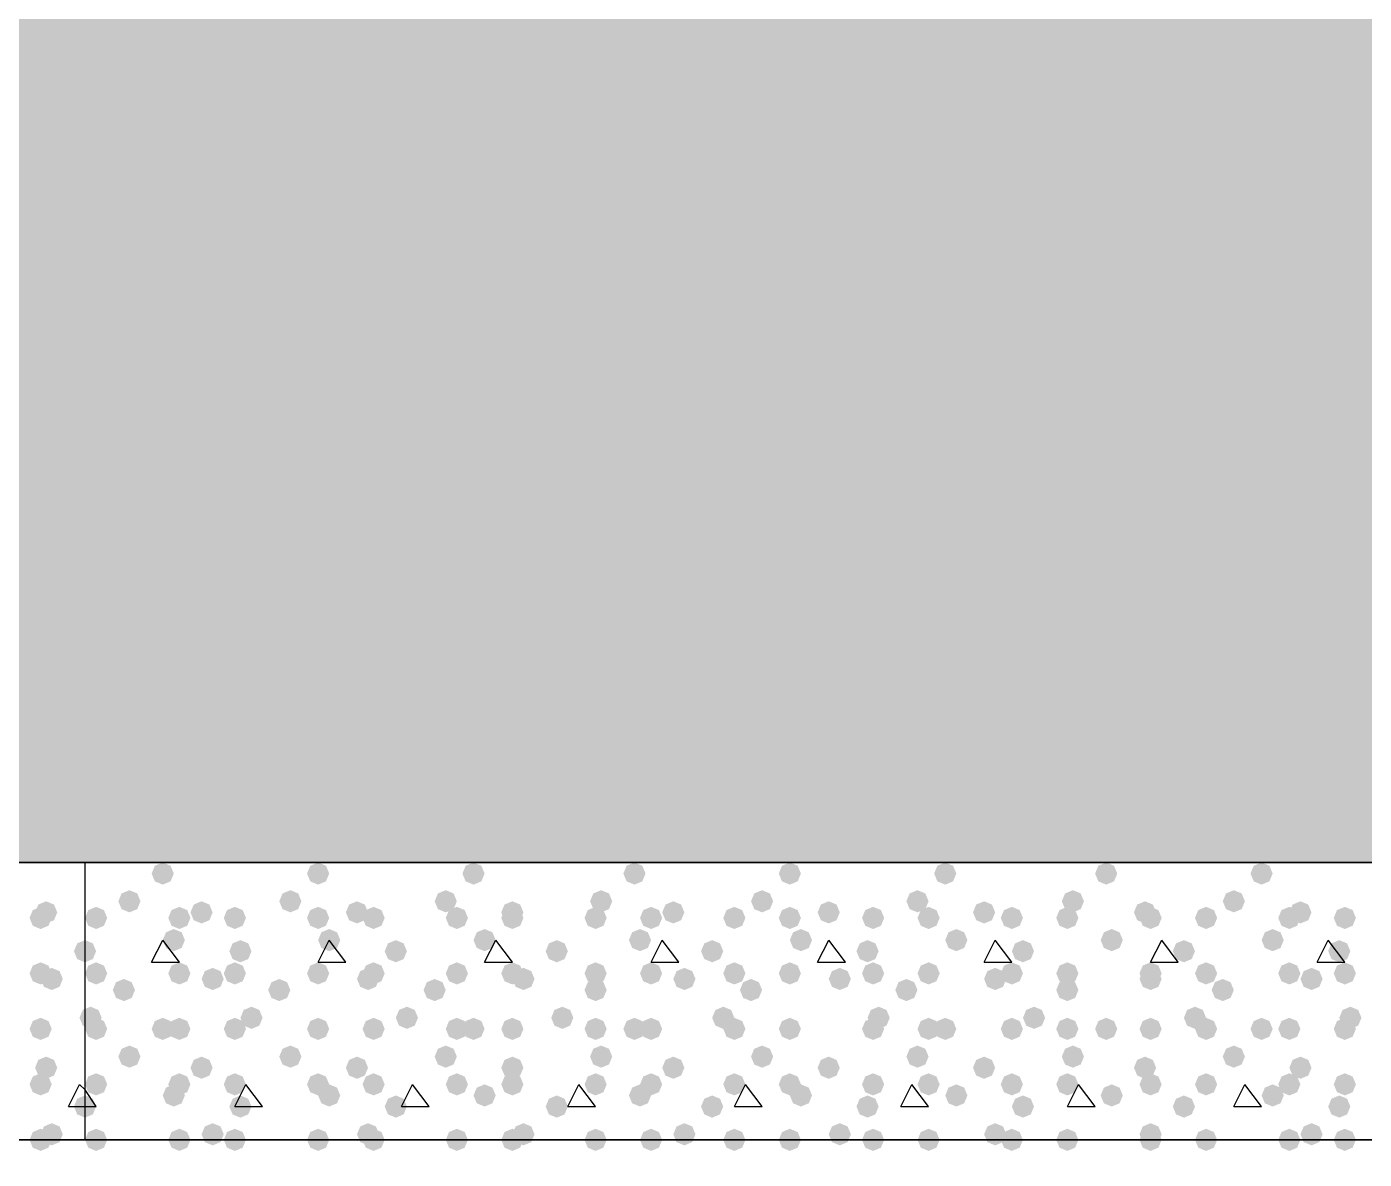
# Model space of a CAD drawing. Header units: millimetres. Extents: x 0 to 420, y 0 to 297.
# Drawn here: x 139.21 to 149.42, y 147.98 to 156.62 of the extents above; entities that cross this region are included whole.
import ezdxf

# ---------------------------------------------------------------- set-up
doc = ezdxf.new("R2010")
doc.units = ezdxf.units.MM
doc.layers.get('0').update_dxf_attribs({"linetype": 'CONTINUOUS'})

msp = doc.modelspace()

# ---------------------------------------------------------------- hatches: boundary and pattern name
at = {"true_color": 0x000008}
h = msp.add_hatch(color=0, dxfattribs=at)
h.paths.add_polyline_path([(385.826, 162.263667), (39.708667, 162.263667), (385.826, 150.241)], flags=0)
h.paths.add_polyline_path([(39.708667, 162.263667), (385.826, 150.241), (39.708667, 150.241)], flags=0)
for points in [[(140.335, 150.156333), (140.310129, 150.096537), (140.250333, 150.071667), (140.190538, 150.096537), (140.165667, 150.156333), (140.190537, 150.216129), (140.250333, 150.241), (140.310129, 150.216129)], [(141.520333, 150.156333), (141.495463, 150.096537), (141.435667, 150.071667), (141.375871, 150.096537), (141.351, 150.156333), (141.375871, 150.216129), (141.435667, 150.241), (141.495462, 150.216129)], [(142.705667, 150.156333), (142.680796, 150.096537), (142.621, 150.071667), (142.561204, 150.096537), (142.536333, 150.156333), (142.561204, 150.216129), (142.621, 150.241), (142.680796, 150.216129)], [(143.933333, 150.156333), (143.908463, 150.096537), (143.848667, 150.071667), (143.788871, 150.096537), (143.764, 150.156333), (143.788871, 150.216129), (143.848667, 150.241), (143.908462, 150.216129)], [(145.118667, 150.156333), (145.093796, 150.096537), (145.034, 150.071667), (144.974204, 150.096537), (144.949333, 150.156333), (144.974204, 150.216129), (145.034, 150.241), (145.093796, 150.216129)], [(146.304, 150.156333), (146.279129, 150.096537), (146.219333, 150.071667), (146.159538, 150.096537), (146.134667, 150.156333), (146.159537, 150.216129), (146.219333, 150.241), (146.279129, 150.216129)], [(147.531667, 150.156333), (147.506796, 150.096537), (147.447, 150.071667), (147.387204, 150.096537), (147.362333, 150.156333), (147.387204, 150.216129), (147.447, 150.241), (147.506796, 150.216129)], [(148.717, 150.156333), (148.692129, 150.096537), (148.632333, 150.071667), (148.572538, 150.096537), (148.547667, 150.156333), (148.572537, 150.216129), (148.632333, 150.241), (148.692129, 150.216129)], [(140.081, 149.944667), (140.056129, 149.884871), (139.996333, 149.86), (139.936538, 149.884871), (139.911667, 149.944667), (139.936537, 150.004462), (139.996333, 150.029333), (140.056129, 150.004463)], [(141.308667, 149.944667), (141.283796, 149.884871), (141.224, 149.86), (141.164204, 149.884871), (141.139333, 149.944667), (141.164204, 150.004462), (141.224, 150.029333), (141.283796, 150.004463)], [(142.494, 149.944667), (142.469129, 149.884871), (142.409333, 149.86), (142.349538, 149.884871), (142.324667, 149.944667), (142.349537, 150.004462), (142.409333, 150.029333), (142.469129, 150.004463)], [(143.679333, 149.944667), (143.654463, 149.884871), (143.594667, 149.86), (143.534871, 149.884871), (143.51, 149.944667), (143.534871, 150.004462), (143.594667, 150.029333), (143.654462, 150.004463)], [(144.907, 149.944667), (144.882129, 149.884871), (144.822333, 149.86), (144.762538, 149.884871), (144.737667, 149.944667), (144.762537, 150.004462), (144.822333, 150.029333), (144.882129, 150.004463)], [(146.092333, 149.944667), (146.067462, 149.884871), (146.007667, 149.86), (145.947871, 149.884871), (145.923, 149.944667), (145.947871, 150.004462), (146.007667, 150.029333), (146.067462, 150.004463)], [(147.277667, 149.944667), (147.252796, 149.884871), (147.193, 149.86), (147.133204, 149.884871), (147.108333, 149.944667), (147.133204, 150.004462), (147.193, 150.029333), (147.252796, 150.004463)], [(148.505333, 149.944667), (148.480463, 149.884871), (148.420667, 149.86), (148.360871, 149.884871), (148.336, 149.944667), (148.360871, 150.004462), (148.420667, 150.029333), (148.480462, 150.004463)], [(139.827, 149.817667), (139.802129, 149.757871), (139.742333, 149.733), (139.682538, 149.757871), (139.657667, 149.817667), (139.682537, 149.877462), (139.742333, 149.902333), (139.802129, 149.877463)], [(140.462, 149.817667), (140.437129, 149.757871), (140.377333, 149.733), (140.317538, 149.757871), (140.292667, 149.817667), (140.317537, 149.877462), (140.377333, 149.902333), (140.437129, 149.877463)], [(140.631333, 149.86), (140.606462, 149.800204), (140.546667, 149.775333), (140.486871, 149.800204), (140.462, 149.86), (140.486871, 149.919796), (140.546667, 149.944667), (140.606462, 149.919796)], [(140.885333, 149.817667), (140.860463, 149.757871), (140.800667, 149.733), (140.740871, 149.757871), (140.716, 149.817667), (140.740871, 149.877462), (140.800667, 149.902333), (140.860462, 149.877463)], [(141.520333, 149.817667), (141.495463, 149.757871), (141.435667, 149.733), (141.375871, 149.757871), (141.351, 149.817667), (141.375871, 149.877462), (141.435667, 149.902333), (141.495462, 149.877463)], [(141.816667, 149.86), (141.791796, 149.800204), (141.732, 149.775333), (141.672204, 149.800204), (141.647333, 149.86), (141.672204, 149.919796), (141.732, 149.944667), (141.791796, 149.919796)], [(141.943667, 149.817667), (141.918796, 149.757871), (141.859, 149.733), (141.799204, 149.757871), (141.774333, 149.817667), (141.799204, 149.877462), (141.859, 149.902333), (141.918796, 149.877463)], [(142.578667, 149.817667), (142.553796, 149.757871), (142.494, 149.733), (142.434204, 149.757871), (142.409333, 149.817667), (142.434204, 149.877462), (142.494, 149.902333), (142.553796, 149.877463)], [(143.002, 149.86), (142.977129, 149.800204), (142.917333, 149.775333), (142.857538, 149.800204), (142.832667, 149.86), (142.857537, 149.919796), (142.917333, 149.944667), (142.977129, 149.919796)], [(143.002, 149.817667), (142.977129, 149.757871), (142.917333, 149.733), (142.857538, 149.757871), (142.832667, 149.817667), (142.857537, 149.877462), (142.917333, 149.902333), (142.977129, 149.877463)], [(143.637, 149.817667), (143.612129, 149.757871), (143.552333, 149.733), (143.492538, 149.757871), (143.467667, 149.817667), (143.492537, 149.877462), (143.552333, 149.902333), (143.612129, 149.877463)], [(144.060333, 149.817667), (144.035463, 149.757871), (143.975667, 149.733), (143.915871, 149.757871), (143.891, 149.817667), (143.915871, 149.877462), (143.975667, 149.902333), (144.035462, 149.877463)], [(144.229667, 149.86), (144.204796, 149.800204), (144.145, 149.775333), (144.085204, 149.800204), (144.060333, 149.86), (144.085204, 149.919796), (144.145, 149.944667), (144.204796, 149.919796)], [(144.695333, 149.817667), (144.670463, 149.757871), (144.610667, 149.733), (144.550871, 149.757871), (144.526, 149.817667), (144.550871, 149.877462), (144.610667, 149.902333), (144.670462, 149.877463)], [(145.118667, 149.817667), (145.093796, 149.757871), (145.034, 149.733), (144.974204, 149.757871), (144.949333, 149.817667), (144.974204, 149.877462), (145.034, 149.902333), (145.093796, 149.877463)], [(145.415, 149.86), (145.390129, 149.800204), (145.330333, 149.775333), (145.270538, 149.800204), (145.245667, 149.86), (145.270537, 149.919796), (145.330333, 149.944667), (145.390129, 149.919796)], [(145.753667, 149.817667), (145.728796, 149.757871), (145.669, 149.733), (145.609204, 149.757871), (145.584333, 149.817667), (145.609204, 149.877462), (145.669, 149.902333), (145.728796, 149.877463)], [(146.177, 149.817667), (146.152129, 149.757871), (146.092333, 149.733), (146.032538, 149.757871), (146.007667, 149.817667), (146.032537, 149.877462), (146.092333, 149.902333), (146.152129, 149.877463)], [(146.600333, 149.86), (146.575463, 149.800204), (146.515667, 149.775333), (146.455871, 149.800204), (146.431, 149.86), (146.455871, 149.919796), (146.515667, 149.944667), (146.575462, 149.919796)], [(146.812, 149.817667), (146.787129, 149.757871), (146.727333, 149.733), (146.667538, 149.757871), (146.642667, 149.817667), (146.667537, 149.877462), (146.727333, 149.902333), (146.787129, 149.877463)], [(147.235333, 149.817667), (147.210463, 149.757871), (147.150667, 149.733), (147.090871, 149.757871), (147.066, 149.817667), (147.090871, 149.877462), (147.150667, 149.902333), (147.210462, 149.877463)], [(147.828, 149.86), (147.803129, 149.800204), (147.743333, 149.775333), (147.683538, 149.800204), (147.658667, 149.86), (147.683537, 149.919796), (147.743333, 149.944667), (147.803129, 149.919796)], [(147.870333, 149.817667), (147.845463, 149.757871), (147.785667, 149.733), (147.725871, 149.757871), (147.701, 149.817667), (147.725871, 149.877462), (147.785667, 149.902333), (147.845462, 149.877463)], [(148.293667, 149.817667), (148.268796, 149.757871), (148.209, 149.733), (148.149204, 149.757871), (148.124333, 149.817667), (148.149204, 149.877462), (148.209, 149.902333), (148.268796, 149.877463)], [(148.928667, 149.817667), (148.903796, 149.757871), (148.844, 149.733), (148.784204, 149.757871), (148.759333, 149.817667), (148.784204, 149.877462), (148.844, 149.902333), (148.903796, 149.877463)], [(149.013333, 149.86), (148.988463, 149.800204), (148.928667, 149.775333), (148.868871, 149.800204), (148.844, 149.86), (148.868871, 149.919796), (148.928667, 149.944667), (148.988462, 149.919796)], [(149.352, 149.817667), (149.327129, 149.757871), (149.267333, 149.733), (149.207538, 149.757871), (149.182667, 149.817667), (149.207537, 149.877462), (149.267333, 149.902333), (149.327129, 149.877463)], [(140.419667, 149.648333), (140.394796, 149.588537), (140.335, 149.563667), (140.275204, 149.588537), (140.250333, 149.648333), (140.275204, 149.708129), (140.335, 149.733), (140.394796, 149.708129)], [(141.605, 149.648333), (141.580129, 149.588537), (141.520333, 149.563667), (141.460537, 149.588537), (141.435667, 149.648333), (141.460537, 149.708129), (141.520333, 149.733), (141.580129, 149.708129)], [(142.790333, 149.648333), (142.765463, 149.588537), (142.705667, 149.563667), (142.645871, 149.588537), (142.621, 149.648333), (142.645871, 149.708129), (142.705667, 149.733), (142.765462, 149.708129)], [(143.975667, 149.648333), (143.950796, 149.588537), (143.891, 149.563667), (143.831204, 149.588537), (143.806333, 149.648333), (143.831204, 149.708129), (143.891, 149.733), (143.950796, 149.708129)], [(145.203333, 149.648333), (145.178462, 149.588537), (145.118667, 149.563667), (145.058871, 149.588537), (145.034, 149.648333), (145.058871, 149.708129), (145.118667, 149.733), (145.178462, 149.708129)], [(146.388667, 149.648333), (146.363796, 149.588537), (146.304, 149.563667), (146.244204, 149.588537), (146.219333, 149.648333), (146.244204, 149.708129), (146.304, 149.733), (146.363796, 149.708129)], [(147.574, 149.648333), (147.549129, 149.588537), (147.489333, 149.563667), (147.429538, 149.588537), (147.404667, 149.648333), (147.429537, 149.708129), (147.489333, 149.733), (147.549129, 149.708129)], [(148.801667, 149.648333), (148.776796, 149.588537), (148.717, 149.563667), (148.657204, 149.588537), (148.632333, 149.648333), (148.657204, 149.708129), (148.717, 149.733), (148.776796, 149.708129)], [(140.927667, 149.563667), (140.902796, 149.503871), (140.843, 149.479), (140.783204, 149.503871), (140.758333, 149.563667), (140.783204, 149.623462), (140.843, 149.648333), (140.902796, 149.623463)], [(142.113, 149.563667), (142.088129, 149.503871), (142.028333, 149.479), (141.968538, 149.503871), (141.943667, 149.563667), (141.968537, 149.623462), (142.028333, 149.648333), (142.088129, 149.623463)], [(143.340667, 149.563667), (143.315796, 149.503871), (143.256, 149.479), (143.196204, 149.503871), (143.171333, 149.563667), (143.196204, 149.623462), (143.256, 149.648333), (143.315796, 149.623463)], [(144.526, 149.563667), (144.501129, 149.503871), (144.441333, 149.479), (144.381538, 149.503871), (144.356667, 149.563667), (144.381537, 149.623462), (144.441333, 149.648333), (144.501129, 149.623463)], [(145.711333, 149.563667), (145.686462, 149.503871), (145.626667, 149.479), (145.566871, 149.503871), (145.542, 149.563667), (145.566871, 149.623462), (145.626667, 149.648333), (145.686462, 149.623463)], [(146.896667, 149.563667), (146.871796, 149.503871), (146.812, 149.479), (146.752204, 149.503871), (146.727333, 149.563667), (146.752204, 149.623462), (146.812, 149.648333), (146.871796, 149.623463)], [(148.124333, 149.563667), (148.099463, 149.503871), (148.039667, 149.479), (147.979871, 149.503871), (147.955, 149.563667), (147.979871, 149.623462), (148.039667, 149.648333), (148.099462, 149.623463)], [(149.309667, 149.563667), (149.284796, 149.503871), (149.225, 149.479), (149.165204, 149.503871), (149.140333, 149.563667), (149.165204, 149.623462), (149.225, 149.648333), (149.284796, 149.623463)], [(139.827, 149.394333), (139.802129, 149.334537), (139.742333, 149.309667), (139.682538, 149.334537), (139.657667, 149.394333), (139.682537, 149.454129), (139.742333, 149.479), (139.802129, 149.454129)], [(140.462, 149.394333), (140.437129, 149.334537), (140.377333, 149.309667), (140.317538, 149.334537), (140.292667, 149.394333), (140.317537, 149.454129), (140.377333, 149.479), (140.437129, 149.454129)], [(140.885333, 149.394333), (140.860463, 149.334537), (140.800667, 149.309667), (140.740871, 149.334537), (140.716, 149.394333), (140.740871, 149.454129), (140.800667, 149.479), (140.860462, 149.454129)], [(141.520333, 149.394333), (141.495463, 149.334537), (141.435667, 149.309667), (141.375871, 149.334537), (141.351, 149.394333), (141.375871, 149.454129), (141.435667, 149.479), (141.495462, 149.454129)], [(141.943667, 149.394333), (141.918796, 149.334537), (141.859, 149.309667), (141.799204, 149.334537), (141.774333, 149.394333), (141.799204, 149.454129), (141.859, 149.479), (141.918796, 149.454129)], [(142.578667, 149.394333), (142.553796, 149.334537), (142.494, 149.309667), (142.434204, 149.334537), (142.409333, 149.394333), (142.434204, 149.454129), (142.494, 149.479), (142.553796, 149.454129)], [(143.002, 149.394333), (142.977129, 149.334537), (142.917333, 149.309667), (142.857538, 149.334537), (142.832667, 149.394333), (142.857537, 149.454129), (142.917333, 149.479), (142.977129, 149.454129)], [(143.637, 149.394333), (143.612129, 149.334537), (143.552333, 149.309667), (143.492538, 149.334537), (143.467667, 149.394333), (143.492537, 149.454129), (143.552333, 149.479), (143.612129, 149.454129)], [(144.060333, 149.394333), (144.035463, 149.334537), (143.975667, 149.309667), (143.915871, 149.334537), (143.891, 149.394333), (143.915871, 149.454129), (143.975667, 149.479), (144.035462, 149.454129)], [(144.695333, 149.394333), (144.670463, 149.334537), (144.610667, 149.309667), (144.550871, 149.334537), (144.526, 149.394333), (144.550871, 149.454129), (144.610667, 149.479), (144.670462, 149.454129)], [(145.118667, 149.394333), (145.093796, 149.334537), (145.034, 149.309667), (144.974204, 149.334537), (144.949333, 149.394333), (144.974204, 149.454129), (145.034, 149.479), (145.093796, 149.454129)], [(145.753667, 149.394333), (145.728796, 149.334537), (145.669, 149.309667), (145.609204, 149.334537), (145.584333, 149.394333), (145.609204, 149.454129), (145.669, 149.479), (145.728796, 149.454129)], [(146.177, 149.394333), (146.152129, 149.334537), (146.092333, 149.309667), (146.032538, 149.334537), (146.007667, 149.394333), (146.032537, 149.454129), (146.092333, 149.479), (146.152129, 149.454129)], [(146.812, 149.394333), (146.787129, 149.334537), (146.727333, 149.309667), (146.667538, 149.334537), (146.642667, 149.394333), (146.667537, 149.454129), (146.727333, 149.479), (146.787129, 149.454129)], [(147.235333, 149.394333), (147.210463, 149.334537), (147.150667, 149.309667), (147.090871, 149.334537), (147.066, 149.394333), (147.090871, 149.454129), (147.150667, 149.479), (147.210462, 149.454129)], [(147.870333, 149.394333), (147.845463, 149.334537), (147.785667, 149.309667), (147.725871, 149.334537), (147.701, 149.394333), (147.725871, 149.454129), (147.785667, 149.479), (147.845462, 149.454129)], [(148.293667, 149.394333), (148.268796, 149.334537), (148.209, 149.309667), (148.149204, 149.334537), (148.124333, 149.394333), (148.149204, 149.454129), (148.209, 149.479), (148.268796, 149.454129)], [(148.928667, 149.394333), (148.903796, 149.334537), (148.844, 149.309667), (148.784204, 149.334537), (148.759333, 149.394333), (148.784204, 149.454129), (148.844, 149.479), (148.903796, 149.454129)], [(149.352, 149.394333), (149.327129, 149.334537), (149.267333, 149.309667), (149.207538, 149.334537), (149.182667, 149.394333), (149.207537, 149.454129), (149.267333, 149.479), (149.327129, 149.454129)], [(140.716, 149.352), (140.691129, 149.292204), (140.631333, 149.267333), (140.571538, 149.292204), (140.546667, 149.352), (140.571537, 149.411796), (140.631333, 149.436667), (140.691129, 149.411796)], [(141.901333, 149.352), (141.876463, 149.292204), (141.816667, 149.267333), (141.756871, 149.292204), (141.732, 149.352), (141.756871, 149.411796), (141.816667, 149.436667), (141.876462, 149.411796)], [(143.086667, 149.352), (143.061796, 149.292204), (143.002, 149.267333), (142.942204, 149.292204), (142.917333, 149.352), (142.942204, 149.411796), (143.002, 149.436667), (143.061796, 149.411796)], [(144.314333, 149.352), (144.289463, 149.292204), (144.229667, 149.267333), (144.169871, 149.292204), (144.145, 149.352), (144.169871, 149.411796), (144.229667, 149.436667), (144.289462, 149.411796)], [(145.499667, 149.352), (145.474796, 149.292204), (145.415, 149.267333), (145.355204, 149.292204), (145.330333, 149.352), (145.355204, 149.411796), (145.415, 149.436667), (145.474796, 149.411796)], [(146.685, 149.352), (146.660129, 149.292204), (146.600333, 149.267333), (146.540538, 149.292204), (146.515667, 149.352), (146.540537, 149.411796), (146.600333, 149.436667), (146.660129, 149.411796)], [(147.870333, 149.352), (147.845463, 149.292204), (147.785667, 149.267333), (147.725871, 149.292204), (147.701, 149.352), (147.725871, 149.411796), (147.785667, 149.436667), (147.845462, 149.411796)], [(149.098, 149.352), (149.073129, 149.292204), (149.013333, 149.267333), (148.953537, 149.292204), (148.928667, 149.352), (148.953537, 149.411796), (149.013333, 149.436667), (149.073129, 149.411796)], [(140.038667, 149.267333), (140.013796, 149.207537), (139.954, 149.182667), (139.894204, 149.207537), (139.869333, 149.267333), (139.894204, 149.327129), (139.954, 149.352), (140.013796, 149.327129)], [(141.224, 149.267333), (141.199129, 149.207537), (141.139333, 149.182667), (141.079537, 149.207537), (141.054667, 149.267333), (141.079537, 149.327129), (141.139333, 149.352), (141.199129, 149.327129)], [(142.409333, 149.267333), (142.384463, 149.207537), (142.324667, 149.182667), (142.264871, 149.207537), (142.24, 149.267333), (142.264871, 149.327129), (142.324667, 149.352), (142.384462, 149.327129)], [(143.637, 149.267333), (143.612129, 149.207537), (143.552333, 149.182667), (143.492538, 149.207537), (143.467667, 149.267333), (143.492537, 149.327129), (143.552333, 149.352), (143.612129, 149.327129)], [(144.822333, 149.267333), (144.797462, 149.207537), (144.737667, 149.182667), (144.677871, 149.207537), (144.653, 149.267333), (144.677871, 149.327129), (144.737667, 149.352), (144.797462, 149.327129)], [(146.007667, 149.267333), (145.982796, 149.207537), (145.923, 149.182667), (145.863204, 149.207537), (145.838333, 149.267333), (145.863204, 149.327129), (145.923, 149.352), (145.982796, 149.327129)], [(147.235333, 149.267333), (147.210463, 149.207537), (147.150667, 149.182667), (147.090871, 149.207537), (147.066, 149.267333), (147.090871, 149.327129), (147.150667, 149.352), (147.210462, 149.327129)], [(148.420667, 149.267333), (148.395796, 149.207537), (148.336, 149.182667), (148.276204, 149.207537), (148.251333, 149.267333), (148.276204, 149.327129), (148.336, 149.352), (148.395796, 149.327129)], [(139.784667, 149.055667), (139.759796, 148.995871), (139.7, 148.971), (139.640204, 148.995871), (139.615333, 149.055667), (139.640204, 149.115462), (139.7, 149.140333), (139.759796, 149.115463)], [(141.012333, 149.055667), (140.987462, 148.995871), (140.927667, 148.971), (140.867871, 148.995871), (140.843, 149.055667), (140.867871, 149.115462), (140.927667, 149.140333), (140.987462, 149.115463)], [(142.197667, 149.055667), (142.172796, 148.995871), (142.113, 148.971), (142.053204, 148.995871), (142.028333, 149.055667), (142.053204, 149.115462), (142.113, 149.140333), (142.172796, 149.115463)], [(143.383, 149.055667), (143.358129, 148.995871), (143.298333, 148.971), (143.238537, 148.995871), (143.213667, 149.055667), (143.238537, 149.115462), (143.298333, 149.140333), (143.358129, 149.115463)], [(144.610667, 149.055667), (144.585796, 148.995871), (144.526, 148.971), (144.466204, 148.995871), (144.441333, 149.055667), (144.466204, 149.115462), (144.526, 149.140333), (144.585796, 149.115463)], [(145.796, 149.055667), (145.771129, 148.995871), (145.711333, 148.971), (145.651538, 148.995871), (145.626667, 149.055667), (145.651537, 149.115462), (145.711333, 149.140333), (145.771129, 149.115463)], [(146.981333, 149.055667), (146.956462, 148.995871), (146.896667, 148.971), (146.836871, 148.995871), (146.812, 149.055667), (146.836871, 149.115462), (146.896667, 149.140333), (146.956462, 149.115463)], [(148.209, 149.055667), (148.184129, 148.995871), (148.124333, 148.971), (148.064538, 148.995871), (148.039667, 149.055667), (148.064537, 149.115462), (148.124333, 149.140333), (148.184129, 149.115463)], [(149.394333, 149.055667), (149.369463, 148.995871), (149.309667, 148.971), (149.249871, 148.995871), (149.225, 149.055667), (149.249871, 149.115462), (149.309667, 149.140333), (149.369462, 149.115463)], [(139.827, 148.971), (139.802129, 148.911204), (139.742333, 148.886333), (139.682538, 148.911204), (139.657667, 148.971), (139.682537, 149.030796), (139.742333, 149.055667), (139.802129, 149.030796)], [(140.335, 148.971), (140.310129, 148.911204), (140.250333, 148.886333), (140.190538, 148.911204), (140.165667, 148.971), (140.190537, 149.030796), (140.250333, 149.055667), (140.310129, 149.030796)], [(140.462, 148.971), (140.437129, 148.911204), (140.377333, 148.886333), (140.317538, 148.911204), (140.292667, 148.971), (140.317537, 149.030796), (140.377333, 149.055667), (140.437129, 149.030796)], [(140.885333, 148.971), (140.860463, 148.911204), (140.800667, 148.886333), (140.740871, 148.911204), (140.716, 148.971), (140.740871, 149.030796), (140.800667, 149.055667), (140.860462, 149.030796)], [(141.520333, 148.971), (141.495463, 148.911204), (141.435667, 148.886333), (141.375871, 148.911204), (141.351, 148.971), (141.375871, 149.030796), (141.435667, 149.055667), (141.495462, 149.030796)], [(141.520333, 148.971), (141.495463, 148.911204), (141.435667, 148.886333), (141.375871, 148.911204), (141.351, 148.971), (141.375871, 149.030796), (141.435667, 149.055667), (141.495462, 149.030796)], [(141.943667, 148.971), (141.918796, 148.911204), (141.859, 148.886333), (141.799204, 148.911204), (141.774333, 148.971), (141.799204, 149.030796), (141.859, 149.055667), (141.918796, 149.030796)], [(142.578667, 148.971), (142.553796, 148.911204), (142.494, 148.886333), (142.434204, 148.911204), (142.409333, 148.971), (142.434204, 149.030796), (142.494, 149.055667), (142.553796, 149.030796)], [(142.705667, 148.971), (142.680796, 148.911204), (142.621, 148.886333), (142.561204, 148.911204), (142.536333, 148.971), (142.561204, 149.030796), (142.621, 149.055667), (142.680796, 149.030796)], [(143.002, 148.971), (142.977129, 148.911204), (142.917333, 148.886333), (142.857538, 148.911204), (142.832667, 148.971), (142.857537, 149.030796), (142.917333, 149.055667), (142.977129, 149.030796)], [(143.637, 148.971), (143.612129, 148.911204), (143.552333, 148.886333), (143.492538, 148.911204), (143.467667, 148.971), (143.492537, 149.030796), (143.552333, 149.055667), (143.612129, 149.030796)], [(143.933333, 148.971), (143.908463, 148.911204), (143.848667, 148.886333), (143.788871, 148.911204), (143.764, 148.971), (143.788871, 149.030796), (143.848667, 149.055667), (143.908462, 149.030796)], [(144.060333, 148.971), (144.035463, 148.911204), (143.975667, 148.886333), (143.915871, 148.911204), (143.891, 148.971), (143.915871, 149.030796), (143.975667, 149.055667), (144.035462, 149.030796)], [(144.695333, 148.971), (144.670463, 148.911204), (144.610667, 148.886333), (144.550871, 148.911204), (144.526, 148.971), (144.550871, 149.030796), (144.610667, 149.055667), (144.670462, 149.030796)], [(145.118667, 148.971), (145.093796, 148.911204), (145.034, 148.886333), (144.974204, 148.911204), (144.949333, 148.971), (144.974204, 149.030796), (145.034, 149.055667), (145.093796, 149.030796)], [(145.118667, 148.971), (145.093796, 148.911204), (145.034, 148.886333), (144.974204, 148.911204), (144.949333, 148.971), (144.974204, 149.030796), (145.034, 149.055667), (145.093796, 149.030796)], [(145.753667, 148.971), (145.728796, 148.911204), (145.669, 148.886333), (145.609204, 148.911204), (145.584333, 148.971), (145.609204, 149.030796), (145.669, 149.055667), (145.728796, 149.030796)], [(146.177, 148.971), (146.152129, 148.911204), (146.092333, 148.886333), (146.032538, 148.911204), (146.007667, 148.971), (146.032537, 149.030796), (146.092333, 149.055667), (146.152129, 149.030796)], [(146.304, 148.971), (146.279129, 148.911204), (146.219333, 148.886333), (146.159538, 148.911204), (146.134667, 148.971), (146.159537, 149.030796), (146.219333, 149.055667), (146.279129, 149.030796)], [(146.812, 148.971), (146.787129, 148.911204), (146.727333, 148.886333), (146.667538, 148.911204), (146.642667, 148.971), (146.667537, 149.030796), (146.727333, 149.055667), (146.787129, 149.030796)], [(147.235333, 148.971), (147.210463, 148.911204), (147.150667, 148.886333), (147.090871, 148.911204), (147.066, 148.971), (147.090871, 149.030796), (147.150667, 149.055667), (147.210462, 149.030796)], [(147.531667, 148.971), (147.506796, 148.911204), (147.447, 148.886333), (147.387204, 148.911204), (147.362333, 148.971), (147.387204, 149.030796), (147.447, 149.055667), (147.506796, 149.030796)], [(147.870333, 148.971), (147.845463, 148.911204), (147.785667, 148.886333), (147.725871, 148.911204), (147.701, 148.971), (147.725871, 149.030796), (147.785667, 149.055667), (147.845462, 149.030796)], [(148.293667, 148.971), (148.268796, 148.911204), (148.209, 148.886333), (148.149204, 148.911204), (148.124333, 148.971), (148.149204, 149.030796), (148.209, 149.055667), (148.268796, 149.030796)], [(148.717, 148.971), (148.692129, 148.911204), (148.632333, 148.886333), (148.572538, 148.911204), (148.547667, 148.971), (148.572537, 149.030796), (148.632333, 149.055667), (148.692129, 149.030796)], [(148.928667, 148.971), (148.903796, 148.911204), (148.844, 148.886333), (148.784204, 148.911204), (148.759333, 148.971), (148.784204, 149.030796), (148.844, 149.055667), (148.903796, 149.030796)], [(149.352, 148.971), (149.327129, 148.911204), (149.267333, 148.886333), (149.207538, 148.911204), (149.182667, 148.971), (149.207537, 149.030796), (149.267333, 149.055667), (149.327129, 149.030796)], [(140.081, 148.759333), (140.056129, 148.699537), (139.996333, 148.674667), (139.936538, 148.699537), (139.911667, 148.759333), (139.936537, 148.819129), (139.996333, 148.844), (140.056129, 148.819129)], [(140.631333, 148.674667), (140.606462, 148.614871), (140.546667, 148.59), (140.486871, 148.614871), (140.462, 148.674667), (140.486871, 148.734462), (140.546667, 148.759333), (140.606462, 148.734463)], [(141.308667, 148.759333), (141.283796, 148.699537), (141.224, 148.674667), (141.164204, 148.699537), (141.139333, 148.759333), (141.164204, 148.819129), (141.224, 148.844), (141.283796, 148.819129)], [(141.816667, 148.674667), (141.791796, 148.614871), (141.732, 148.59), (141.672204, 148.614871), (141.647333, 148.674667), (141.672204, 148.734462), (141.732, 148.759333), (141.791796, 148.734463)], [(142.494, 148.759333), (142.469129, 148.699537), (142.409333, 148.674667), (142.349538, 148.699537), (142.324667, 148.759333), (142.349537, 148.819129), (142.409333, 148.844), (142.469129, 148.819129)], [(143.002, 148.674667), (142.977129, 148.614871), (142.917333, 148.59), (142.857538, 148.614871), (142.832667, 148.674667), (142.857537, 148.734462), (142.917333, 148.759333), (142.977129, 148.734463)], [(143.679333, 148.759333), (143.654463, 148.699537), (143.594667, 148.674667), (143.534871, 148.699537), (143.51, 148.759333), (143.534871, 148.819129), (143.594667, 148.844), (143.654462, 148.819129)], [(144.229667, 148.674667), (144.204796, 148.614871), (144.145, 148.59), (144.085204, 148.614871), (144.060333, 148.674667), (144.085204, 148.734462), (144.145, 148.759333), (144.204796, 148.734463)], [(144.907, 148.759333), (144.882129, 148.699537), (144.822333, 148.674667), (144.762538, 148.699537), (144.737667, 148.759333), (144.762537, 148.819129), (144.822333, 148.844), (144.882129, 148.819129)], [(145.415, 148.674667), (145.390129, 148.614871), (145.330333, 148.59), (145.270538, 148.614871), (145.245667, 148.674667), (145.270537, 148.734462), (145.330333, 148.759333), (145.390129, 148.734463)], [(146.092333, 148.759333), (146.067462, 148.699537), (146.007667, 148.674667), (145.947871, 148.699537), (145.923, 148.759333), (145.947871, 148.819129), (146.007667, 148.844), (146.067462, 148.819129)], [(146.600333, 148.674667), (146.575463, 148.614871), (146.515667, 148.59), (146.455871, 148.614871), (146.431, 148.674667), (146.455871, 148.734462), (146.515667, 148.759333), (146.575462, 148.734463)], [(147.277667, 148.759333), (147.252796, 148.699537), (147.193, 148.674667), (147.133204, 148.699537), (147.108333, 148.759333), (147.133204, 148.819129), (147.193, 148.844), (147.252796, 148.819129)], [(147.828, 148.674667), (147.803129, 148.614871), (147.743333, 148.59), (147.683538, 148.614871), (147.658667, 148.674667), (147.683537, 148.734462), (147.743333, 148.759333), (147.803129, 148.734463)], [(148.505333, 148.759333), (148.480463, 148.699537), (148.420667, 148.674667), (148.360871, 148.699537), (148.336, 148.759333), (148.360871, 148.819129), (148.420667, 148.844), (148.480462, 148.819129)], [(149.013333, 148.674667), (148.988463, 148.614871), (148.928667, 148.59), (148.868871, 148.614871), (148.844, 148.674667), (148.868871, 148.734462), (148.928667, 148.759333), (148.988462, 148.734463)], [(139.827, 148.547667), (139.802129, 148.487871), (139.742333, 148.463), (139.682538, 148.487871), (139.657667, 148.547667), (139.682537, 148.607462), (139.742333, 148.632333), (139.802129, 148.607463)], [(140.419667, 148.463), (140.394796, 148.403204), (140.335, 148.378333), (140.275204, 148.403204), (140.250333, 148.463), (140.275204, 148.522796), (140.335, 148.547667), (140.394796, 148.522796)], [(140.462, 148.547667), (140.437129, 148.487871), (140.377333, 148.463), (140.317538, 148.487871), (140.292667, 148.547667), (140.317537, 148.607462), (140.377333, 148.632333), (140.437129, 148.607463)], [(140.885333, 148.547667), (140.860463, 148.487871), (140.800667, 148.463), (140.740871, 148.487871), (140.716, 148.547667), (140.740871, 148.607462), (140.800667, 148.632333), (140.860462, 148.607463)], [(141.520333, 148.547667), (141.495463, 148.487871), (141.435667, 148.463), (141.375871, 148.487871), (141.351, 148.547667), (141.375871, 148.607462), (141.435667, 148.632333), (141.495462, 148.607463)], [(141.605, 148.463), (141.580129, 148.403204), (141.520333, 148.378333), (141.460537, 148.403204), (141.435667, 148.463), (141.460537, 148.522796), (141.520333, 148.547667), (141.580129, 148.522796)], [(141.943667, 148.547667), (141.918796, 148.487871), (141.859, 148.463), (141.799204, 148.487871), (141.774333, 148.547667), (141.799204, 148.607462), (141.859, 148.632333), (141.918796, 148.607463)], [(142.578667, 148.547667), (142.553796, 148.487871), (142.494, 148.463), (142.434204, 148.487871), (142.409333, 148.547667), (142.434204, 148.607462), (142.494, 148.632333), (142.553796, 148.607463)], [(142.790333, 148.463), (142.765463, 148.403204), (142.705667, 148.378333), (142.645871, 148.403204), (142.621, 148.463), (142.645871, 148.522796), (142.705667, 148.547667), (142.765462, 148.522796)], [(143.002, 148.547667), (142.977129, 148.487871), (142.917333, 148.463), (142.857538, 148.487871), (142.832667, 148.547667), (142.857537, 148.607462), (142.917333, 148.632333), (142.977129, 148.607463)], [(143.637, 148.547667), (143.612129, 148.487871), (143.552333, 148.463), (143.492538, 148.487871), (143.467667, 148.547667), (143.492537, 148.607462), (143.552333, 148.632333), (143.612129, 148.607463)], [(143.975667, 148.463), (143.950796, 148.403204), (143.891, 148.378333), (143.831204, 148.403204), (143.806333, 148.463), (143.831204, 148.522796), (143.891, 148.547667), (143.950796, 148.522796)], [(144.060333, 148.547667), (144.035463, 148.487871), (143.975667, 148.463), (143.915871, 148.487871), (143.891, 148.547667), (143.915871, 148.607462), (143.975667, 148.632333), (144.035462, 148.607463)], [(144.695333, 148.547667), (144.670463, 148.487871), (144.610667, 148.463), (144.550871, 148.487871), (144.526, 148.547667), (144.550871, 148.607462), (144.610667, 148.632333), (144.670462, 148.607463)], [(145.118667, 148.547667), (145.093796, 148.487871), (145.034, 148.463), (144.974204, 148.487871), (144.949333, 148.547667), (144.974204, 148.607462), (145.034, 148.632333), (145.093796, 148.607463)], [(145.203333, 148.463), (145.178462, 148.403204), (145.118667, 148.378333), (145.058871, 148.403204), (145.034, 148.463), (145.058871, 148.522796), (145.118667, 148.547667), (145.178462, 148.522796)], [(145.753667, 148.547667), (145.728796, 148.487871), (145.669, 148.463), (145.609204, 148.487871), (145.584333, 148.547667), (145.609204, 148.607462), (145.669, 148.632333), (145.728796, 148.607463)], [(146.177, 148.547667), (146.152129, 148.487871), (146.092333, 148.463), (146.032538, 148.487871), (146.007667, 148.547667), (146.032537, 148.607462), (146.092333, 148.632333), (146.152129, 148.607463)], [(146.388667, 148.463), (146.363796, 148.403204), (146.304, 148.378333), (146.244204, 148.403204), (146.219333, 148.463), (146.244204, 148.522796), (146.304, 148.547667), (146.363796, 148.522796)], [(146.812, 148.547667), (146.787129, 148.487871), (146.727333, 148.463), (146.667538, 148.487871), (146.642667, 148.547667), (146.667537, 148.607462), (146.727333, 148.632333), (146.787129, 148.607463)], [(147.235333, 148.547667), (147.210463, 148.487871), (147.150667, 148.463), (147.090871, 148.487871), (147.066, 148.547667), (147.090871, 148.607462), (147.150667, 148.632333), (147.210462, 148.607463)], [(147.574, 148.463), (147.549129, 148.403204), (147.489333, 148.378333), (147.429538, 148.403204), (147.404667, 148.463), (147.429537, 148.522796), (147.489333, 148.547667), (147.549129, 148.522796)], [(147.870333, 148.547667), (147.845463, 148.487871), (147.785667, 148.463), (147.725871, 148.487871), (147.701, 148.547667), (147.725871, 148.607462), (147.785667, 148.632333), (147.845462, 148.607463)], [(148.293667, 148.547667), (148.268796, 148.487871), (148.209, 148.463), (148.149204, 148.487871), (148.124333, 148.547667), (148.149204, 148.607462), (148.209, 148.632333), (148.268796, 148.607463)], [(148.801667, 148.463), (148.776796, 148.403204), (148.717, 148.378333), (148.657204, 148.403204), (148.632333, 148.463), (148.657204, 148.522796), (148.717, 148.547667), (148.776796, 148.522796)], [(148.928667, 148.547667), (148.903796, 148.487871), (148.844, 148.463), (148.784204, 148.487871), (148.759333, 148.547667), (148.784204, 148.607462), (148.844, 148.632333), (148.903796, 148.607463)], [(149.352, 148.547667), (149.327129, 148.487871), (149.267333, 148.463), (149.207538, 148.487871), (149.182667, 148.547667), (149.207537, 148.607462), (149.267333, 148.632333), (149.327129, 148.607463)], [(140.927667, 148.378333), (140.902796, 148.318537), (140.843, 148.293667), (140.783204, 148.318537), (140.758333, 148.378333), (140.783204, 148.438129), (140.843, 148.463), (140.902796, 148.438129)], [(142.113, 148.378333), (142.088129, 148.318537), (142.028333, 148.293667), (141.968538, 148.318537), (141.943667, 148.378333), (141.968537, 148.438129), (142.028333, 148.463), (142.088129, 148.438129)], [(143.340667, 148.378333), (143.315796, 148.318537), (143.256, 148.293667), (143.196204, 148.318537), (143.171333, 148.378333), (143.196204, 148.438129), (143.256, 148.463), (143.315796, 148.438129)], [(144.526, 148.378333), (144.501129, 148.318537), (144.441333, 148.293667), (144.381538, 148.318537), (144.356667, 148.378333), (144.381537, 148.438129), (144.441333, 148.463), (144.501129, 148.438129)], [(145.711333, 148.378333), (145.686462, 148.318537), (145.626667, 148.293667), (145.566871, 148.318537), (145.542, 148.378333), (145.566871, 148.438129), (145.626667, 148.463), (145.686462, 148.438129)], [(146.896667, 148.378333), (146.871796, 148.318537), (146.812, 148.293667), (146.752204, 148.318537), (146.727333, 148.378333), (146.752204, 148.438129), (146.812, 148.463), (146.871796, 148.438129)], [(148.124333, 148.378333), (148.099463, 148.318537), (148.039667, 148.293667), (147.979871, 148.318537), (147.955, 148.378333), (147.979871, 148.438129), (148.039667, 148.463), (148.099462, 148.438129)], [(149.309667, 148.378333), (149.284796, 148.318537), (149.225, 148.293667), (149.165204, 148.318537), (149.140333, 148.378333), (149.165204, 148.438129), (149.225, 148.463), (149.284796, 148.438129)], [(140.716, 148.166667), (140.691129, 148.106871), (140.631333, 148.082), (140.571538, 148.106871), (140.546667, 148.166667), (140.571537, 148.226462), (140.631333, 148.251333), (140.691129, 148.226463)], [(141.901333, 148.166667), (141.876463, 148.106871), (141.816667, 148.082), (141.756871, 148.106871), (141.732, 148.166667), (141.756871, 148.226462), (141.816667, 148.251333), (141.876462, 148.226463)], [(143.086667, 148.166667), (143.061796, 148.106871), (143.002, 148.082), (142.942204, 148.106871), (142.917333, 148.166667), (142.942204, 148.226462), (143.002, 148.251333), (143.061796, 148.226463)], [(144.314333, 148.166667), (144.289463, 148.106871), (144.229667, 148.082), (144.169871, 148.106871), (144.145, 148.166667), (144.169871, 148.226462), (144.229667, 148.251333), (144.289462, 148.226463)], [(145.499667, 148.166667), (145.474796, 148.106871), (145.415, 148.082), (145.355204, 148.106871), (145.330333, 148.166667), (145.355204, 148.226462), (145.415, 148.251333), (145.474796, 148.226463)], [(146.685, 148.166667), (146.660129, 148.106871), (146.600333, 148.082), (146.540538, 148.106871), (146.515667, 148.166667), (146.540537, 148.226462), (146.600333, 148.251333), (146.660129, 148.226463)], [(147.870333, 148.166667), (147.845463, 148.106871), (147.785667, 148.082), (147.725871, 148.106871), (147.701, 148.166667), (147.725871, 148.226462), (147.785667, 148.251333), (147.845462, 148.226463)], [(149.098, 148.166667), (149.073129, 148.106871), (149.013333, 148.082), (148.953537, 148.106871), (148.928667, 148.166667), (148.953537, 148.226462), (149.013333, 148.251333), (149.073129, 148.226463)], [(139.827, 148.124333), (139.802129, 148.064537), (139.742333, 148.039667), (139.682538, 148.064537), (139.657667, 148.124333), (139.682537, 148.184129), (139.742333, 148.209), (139.802129, 148.184129)], [(140.462, 148.124333), (140.437129, 148.064537), (140.377333, 148.039667), (140.317538, 148.064537), (140.292667, 148.124333), (140.317537, 148.184129), (140.377333, 148.209), (140.437129, 148.184129)], [(140.885333, 148.124333), (140.860463, 148.064537), (140.800667, 148.039667), (140.740871, 148.064537), (140.716, 148.124333), (140.740871, 148.184129), (140.800667, 148.209), (140.860462, 148.184129)], [(141.520333, 148.124333), (141.495463, 148.064537), (141.435667, 148.039667), (141.375871, 148.064537), (141.351, 148.124333), (141.375871, 148.184129), (141.435667, 148.209), (141.495462, 148.184129)], [(141.943667, 148.124333), (141.918796, 148.064537), (141.859, 148.039667), (141.799204, 148.064537), (141.774333, 148.124333), (141.799204, 148.184129), (141.859, 148.209), (141.918796, 148.184129)], [(142.578667, 148.124333), (142.553796, 148.064537), (142.494, 148.039667), (142.434204, 148.064537), (142.409333, 148.124333), (142.434204, 148.184129), (142.494, 148.209), (142.553796, 148.184129)], [(143.002, 148.124333), (142.977129, 148.064537), (142.917333, 148.039667), (142.857538, 148.064537), (142.832667, 148.124333), (142.857537, 148.184129), (142.917333, 148.209), (142.977129, 148.184129)], [(143.637, 148.124333), (143.612129, 148.064537), (143.552333, 148.039667), (143.492538, 148.064537), (143.467667, 148.124333), (143.492537, 148.184129), (143.552333, 148.209), (143.612129, 148.184129)], [(144.060333, 148.124333), (144.035463, 148.064537), (143.975667, 148.039667), (143.915871, 148.064537), (143.891, 148.124333), (143.915871, 148.184129), (143.975667, 148.209), (144.035462, 148.184129)], [(144.695333, 148.124333), (144.670463, 148.064537), (144.610667, 148.039667), (144.550871, 148.064537), (144.526, 148.124333), (144.550871, 148.184129), (144.610667, 148.209), (144.670462, 148.184129)], [(145.118667, 148.124333), (145.093796, 148.064537), (145.034, 148.039667), (144.974204, 148.064537), (144.949333, 148.124333), (144.974204, 148.184129), (145.034, 148.209), (145.093796, 148.184129)], [(145.753667, 148.124333), (145.728796, 148.064537), (145.669, 148.039667), (145.609204, 148.064537), (145.584333, 148.124333), (145.609204, 148.184129), (145.669, 148.209), (145.728796, 148.184129)], [(146.177, 148.124333), (146.152129, 148.064537), (146.092333, 148.039667), (146.032538, 148.064537), (146.007667, 148.124333), (146.032537, 148.184129), (146.092333, 148.209), (146.152129, 148.184129)], [(146.812, 148.124333), (146.787129, 148.064537), (146.727333, 148.039667), (146.667538, 148.064537), (146.642667, 148.124333), (146.667537, 148.184129), (146.727333, 148.209), (146.787129, 148.184129)], [(147.235333, 148.124333), (147.210463, 148.064537), (147.150667, 148.039667), (147.090871, 148.064537), (147.066, 148.124333), (147.090871, 148.184129), (147.150667, 148.209), (147.210462, 148.184129)], [(147.870333, 148.124333), (147.845463, 148.064537), (147.785667, 148.039667), (147.725871, 148.064537), (147.701, 148.124333), (147.725871, 148.184129), (147.785667, 148.209), (147.845462, 148.184129)], [(148.293667, 148.124333), (148.268796, 148.064537), (148.209, 148.039667), (148.149204, 148.064537), (148.124333, 148.124333), (148.149204, 148.184129), (148.209, 148.209), (148.268796, 148.184129)], [(148.928667, 148.124333), (148.903796, 148.064537), (148.844, 148.039667), (148.784204, 148.064537), (148.759333, 148.124333), (148.784204, 148.184129), (148.844, 148.209), (148.903796, 148.184129)], [(149.352, 148.124333), (149.327129, 148.064537), (149.267333, 148.039667), (149.207538, 148.064537), (149.182667, 148.124333), (149.207537, 148.184129), (149.267333, 148.209), (149.327129, 148.184129)]]:
    msp.add_hatch(color=0, dxfattribs=at).paths.add_polyline_path(points, flags=0)
at = {"true_color": 0x000007}
for points in [[(139.403667, 149.817667), (139.378796, 149.757871), (139.319, 149.733), (139.259204, 149.757871), (139.234333, 149.817667), (139.259204, 149.877462), (139.319, 149.902333), (139.378796, 149.877463)], [(139.446, 149.86), (139.421129, 149.800204), (139.361333, 149.775333), (139.301537, 149.800204), (139.276667, 149.86), (139.301537, 149.919796), (139.361333, 149.944667), (139.421129, 149.919796)], [(139.742333, 149.563667), (139.717463, 149.503871), (139.657667, 149.479), (139.597871, 149.503871), (139.573, 149.563667), (139.597871, 149.623462), (139.657667, 149.648333), (139.717462, 149.623463)], [(139.403667, 149.394333), (139.378796, 149.334537), (139.319, 149.309667), (139.259204, 149.334537), (139.234333, 149.394333), (139.259204, 149.454129), (139.319, 149.479), (139.378796, 149.454129)], [(139.488333, 149.352), (139.463463, 149.292204), (139.403667, 149.267333), (139.343871, 149.292204), (139.319, 149.352), (139.343871, 149.411796), (139.403667, 149.436667), (139.463462, 149.411796)], [(139.403667, 148.971), (139.378796, 148.911204), (139.319, 148.886333), (139.259204, 148.911204), (139.234333, 148.971), (139.259204, 149.030796), (139.319, 149.055667), (139.378796, 149.030796)], [(139.446, 148.674667), (139.421129, 148.614871), (139.361333, 148.59), (139.301537, 148.614871), (139.276667, 148.674667), (139.301537, 148.734462), (139.361333, 148.759333), (139.421129, 148.734463)], [(139.403667, 148.547667), (139.378796, 148.487871), (139.319, 148.463), (139.259204, 148.487871), (139.234333, 148.547667), (139.259204, 148.607462), (139.319, 148.632333), (139.378796, 148.607463)], [(139.742333, 148.378333), (139.717463, 148.318537), (139.657667, 148.293667), (139.597871, 148.318537), (139.573, 148.378333), (139.597871, 148.438129), (139.657667, 148.463), (139.717462, 148.438129)], [(139.488333, 148.166667), (139.463463, 148.106871), (139.403667, 148.082), (139.343871, 148.106871), (139.319, 148.166667), (139.343871, 148.226462), (139.403667, 148.251333), (139.463462, 148.226463)], [(139.403667, 148.124333), (139.378796, 148.064537), (139.319, 148.039667), (139.259204, 148.064537), (139.234333, 148.124333), (139.259204, 148.184129), (139.319, 148.209), (139.378796, 148.184129)]]:
    msp.add_hatch(color=0, dxfattribs=at).paths.add_polyline_path(points, flags=0)

# ---------------------------------------------------------------- linework, layer by layer
at = {"color": 0, "true_color": 0x000008}
msp.add_lwpolyline([(39.708667, 162.263667), (385.826, 150.241), (39.708667, 150.241)], close=True, dxfattribs=at)
at = {"color": 0, "true_color": 0x000007}
for points in [[(38.650333, 126.915333), (38.650333, 150.241), (386.884333, 150.241), (386.884333, 126.915333), (224.409, 126.915333), (224.409, 105.748667), (201.125667, 105.748667), (201.125667, 126.915333)], [(38.650333, 126.915333), (38.650333, 150.241), (386.884333, 150.241), (386.884333, 126.915333), (224.409, 126.915333), (224.409, 105.748667), (201.125667, 105.748667), (201.125667, 126.915333)], [(137.541, 150.241), (137.541, 148.124333), (139.657667, 148.124333), (139.657667, 150.241)]]:
    msp.add_lwpolyline(points, close=True, dxfattribs=at)
for points in [[(158.75, 150.241), (139.657667, 150.241)], [(139.530667, 148.378333), (139.615333, 148.547667)], [(139.657667, 148.505333), (139.615333, 148.547667)], [(139.530667, 148.378333), (139.657667, 148.378333)], [(139.657667, 148.124333), (158.75, 148.124333)]]:
    msp.add_lwpolyline(points, dxfattribs=at)
at = {"color": 0, "true_color": 0x000008}
for points in [[(140.165667, 149.479), (140.250333, 149.648333)], [(140.377333, 149.479), (140.250333, 149.648333)], [(141.435667, 149.479), (141.520333, 149.648333)], [(141.647333, 149.479), (141.520333, 149.648333)], [(142.705667, 149.479), (142.790333, 149.648333)], [(142.917333, 149.479), (142.790333, 149.648333)], [(143.975667, 149.479), (144.060333, 149.648333)], [(144.187333, 149.479), (144.060333, 149.648333)], [(145.245667, 149.479), (145.330333, 149.648333)], [(145.457333, 149.479), (145.330333, 149.648333)], [(146.515667, 149.479), (146.600333, 149.648333)], [(146.727333, 149.479), (146.600333, 149.648333)], [(147.785667, 149.479), (147.870333, 149.648333)], [(147.997333, 149.479), (147.870333, 149.648333)], [(149.055667, 149.479), (149.140333, 149.648333)], [(149.267333, 149.479), (149.140333, 149.648333)], [(140.165667, 149.479), (140.377333, 149.479)], [(141.435667, 149.479), (141.647333, 149.479)], [(142.705667, 149.479), (142.917333, 149.479)], [(143.975667, 149.479), (144.187333, 149.479)], [(145.245667, 149.479), (145.457333, 149.479)], [(146.515667, 149.479), (146.727333, 149.479)], [(147.785667, 149.479), (147.997333, 149.479)], [(149.055667, 149.479), (149.267333, 149.479)], [(140.800667, 148.378333), (140.885333, 148.547667)], [(141.012333, 148.378333), (140.885333, 148.547667)], [(142.070667, 148.378333), (142.155333, 148.547667)], [(142.282333, 148.378333), (142.155333, 148.547667)], [(143.340667, 148.378333), (143.425333, 148.547667)], [(143.552333, 148.378333), (143.425333, 148.547667)], [(144.610667, 148.378333), (144.695333, 148.547667)], [(144.822333, 148.378333), (144.695333, 148.547667)], [(145.880667, 148.378333), (145.965333, 148.547667)], [(146.092333, 148.378333), (145.965333, 148.547667)], [(147.150667, 148.378333), (147.235333, 148.547667)], [(147.362333, 148.378333), (147.235333, 148.547667)], [(148.420667, 148.378333), (148.505333, 148.547667)], [(148.632333, 148.378333), (148.505333, 148.547667)], [(139.742333, 148.378333), (139.657667, 148.505333)], [(139.657667, 148.378333), (139.742333, 148.378333)], [(140.800667, 148.378333), (141.012333, 148.378333)], [(142.070667, 148.378333), (142.282333, 148.378333)], [(143.340667, 148.378333), (143.552333, 148.378333)], [(144.610667, 148.378333), (144.822333, 148.378333)], [(145.880667, 148.378333), (146.092333, 148.378333)], [(147.150667, 148.378333), (147.362333, 148.378333)], [(148.420667, 148.378333), (148.632333, 148.378333)]]:
    msp.add_lwpolyline(points, dxfattribs=at)
at = {"color": 0, "true_color": 0x0000fd}
msp.add_lwpolyline([(222.292333, 129.032), (384.767667, 129.032), (384.767667, 148.124333), (40.767, 148.124333), (40.767, 129.032), (203.242333, 129.032), (203.242333, 107.865333), (222.292333, 107.865333)], close=True, dxfattribs=at)

doc.saveas('drawing.dxf')
